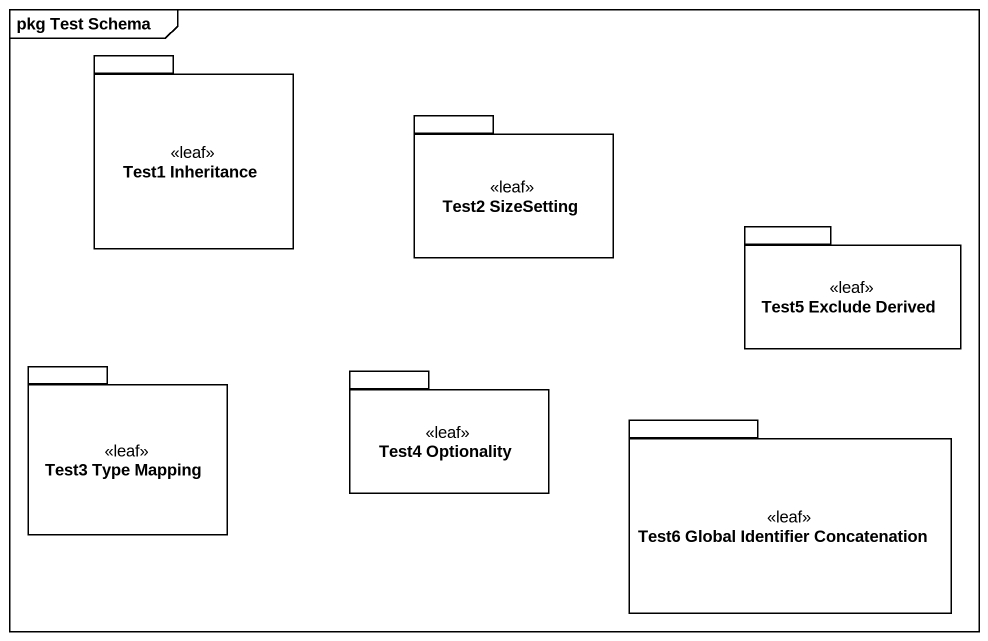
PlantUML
@startuml
mainframe pkg Test Schema
package "Test1 Inheritance" as Test1_Inheritance <<leaf>> {
}
package "Test2 SizeSetting" as Test2_SizeSetting <<leaf>> {
}
package "Test5 Exclude Derived" as Test5_Exclude_Derived <<leaf>> {
}
package "Test3 Type Mapping" as Test3_Type_Mapping <<leaf>> {
}
package "Test4 Optionality" as Test4_Optionality <<leaf>> {
}
package "Test6 Global Identifier Concatenation" as Test6_Global_Identifier <<leaf>> {
}
@enduml
